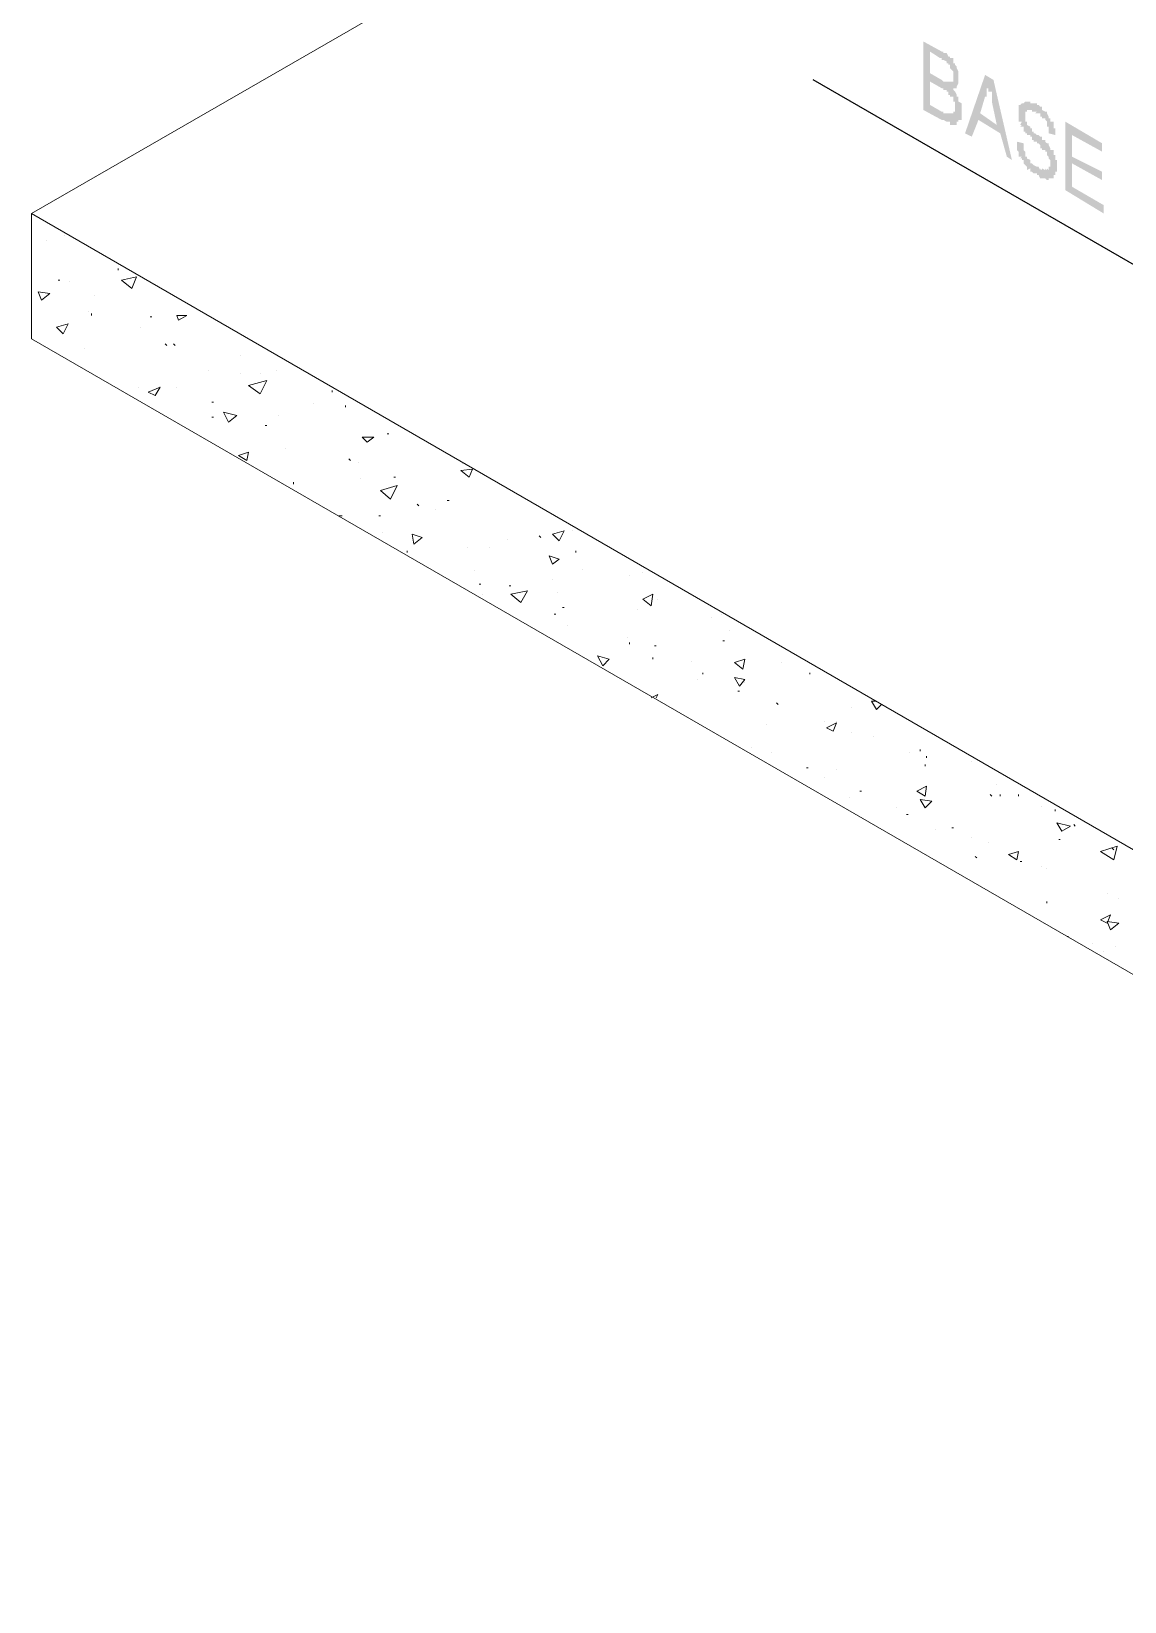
# Model space of a CAD drawing. Header units: millimetres. Extents: x 821 to 906, y 83 to 185.
# Drawn here: x 895.26 to 896.063, y 88.14 to 89.294 of the extents above; entities that cross this region are included whole.
import ezdxf

# ---------------------------------------------------------------- set-up
doc = ezdxf.new("R2010")
doc.units = ezdxf.units.MM
doc.layers.add('C.EMPOTRADO EN PARED Y TECHO', color=210, linetype='Continuous', lineweight=40)

# ---------------------------------------------------------------- blocks, each defined once
blk = doc.blocks.new('htrhfdhdfhfd')
at = {"true_color": 0x000007}
h = blk.add_hatch(color=7, dxfattribs=at)
h.paths.add_polyline_path([(461.5571, 126.7002), (461.5571, 126.7682), (461.5753, 126.7582), (461.577, 126.7582), (461.577, 126.7566), (461.5803, 126.7566), (461.582, 126.7532), (461.5836, 126.7532), (461.5836, 126.7516), (461.5869, 126.7516), (461.5869, 126.7499), (461.5869, 126.7466), (461.5886, 126.7466), (461.5886, 126.7483), (461.5886, 126.745), (461.5903, 126.7433), (461.5903, 126.7416), (461.5919, 126.7383), (461.5919, 126.7367), (461.5919, 126.735), (461.5919, 126.7317), (461.5919, 126.7334), (461.5919, 126.73), (461.5919, 126.7284), (461.5919, 126.7267), (461.5903, 126.7234), (461.5903, 126.7218), (461.5886, 126.7218), (461.5869, 126.7218), (461.5869, 126.7201), (461.5886, 126.7184), (461.5903, 126.7151), (461.5903, 126.7135), (461.5919, 126.7135), (461.5919, 126.7118), (461.5919, 126.7085), (461.5952, 126.7068), (461.5952, 126.7052), (461.5952, 126.7035), (461.5952, 126.7002), (461.5952, 126.6985), (461.5952, 126.6969), (461.5952, 126.6936), (461.5952, 126.6952), (461.5952, 126.6919), (461.5952, 126.6903), (461.5919, 126.6903), (461.5919, 126.6886), (461.5903, 126.6886), (461.5903, 126.6853), (461.5886, 126.6853), (461.5869, 126.6853), (461.5836, 126.6853), (461.5836, 126.6886), (461.582, 126.6886), (461.5803, 126.6886), (461.577, 126.6903), (461.5753, 126.6903)])
h.paths.add_polyline_path([(461.5637, 126.7367), (461.5753, 126.73), (461.577, 126.7284), (461.5803, 126.7284), (461.582, 126.7284), (461.5836, 126.7284), (461.5869, 126.7284), (461.5869, 126.73), (461.5869, 126.7317), (461.5869, 126.7334), (461.5869, 126.735), (461.5869, 126.7367), (461.5869, 126.7383), (461.5836, 126.7416), (461.5836, 126.7433), (461.5836, 126.745), (461.582, 126.745), (461.582, 126.7466), (461.5803, 126.7466), (461.5803, 126.7483), (461.577, 126.7499), (461.5753, 126.7499), (461.5753, 126.7516), (461.5737, 126.7516), (461.5637, 126.7582)])
h.paths.add_polyline_path([(461.5637, 126.7052), (461.5753, 126.6985), (461.577, 126.6985), (461.577, 126.6969), (461.5803, 126.6969), (461.582, 126.6969), (461.5836, 126.6969), (461.5869, 126.6969), (461.5869, 126.6985), (461.5886, 126.6985), (461.5886, 126.7002), (461.5886, 126.7035), (461.5886, 126.7052), (461.5886, 126.7068), (461.5886, 126.7085), (461.5869, 126.7085), (461.5869, 126.7118), (461.5869, 126.7135), (461.5836, 126.7135), (461.5836, 126.7151), (461.582, 126.7151), (461.582, 126.7184), (461.5803, 126.7184), (461.5803, 126.7201), (461.577, 126.7201), (461.577, 126.7218), (461.5753, 126.7218), (461.5637, 126.7284)])
h = blk.add_hatch(color=7, dxfattribs=at)
h.paths.add_polyline_path([(461.5985, 126.677), (461.6184, 126.735), (461.6267, 126.73), (461.645, 126.6505), (461.64, 126.6538), (461.6334, 126.677), (461.6118, 126.6903), (461.6052, 126.6737)])
h.paths.add_polyline_path([(461.6135, 126.6969), (461.63, 126.6853), (461.6251, 126.7085), (461.6251, 126.7118), (461.6251, 126.7135), (461.6251, 126.7151), (461.6251, 126.7184), (461.6217, 126.7184), (461.6217, 126.7201), (461.6217, 126.7218), (461.6217, 126.7234), (461.6217, 126.7218), (461.6201, 126.7218), (461.6201, 126.7201), (461.6201, 126.7184), (461.6201, 126.7151), (461.6201, 126.7135), (461.6184, 126.7135)])
for points in [[(461.6499, 126.6687), (461.6566, 126.6671), (461.6566, 126.6654), (461.6566, 126.6621), (461.6566, 126.6604), (461.6582, 126.6588), (461.6582, 126.6555), (461.6582, 126.6538), (461.6599, 126.6538), (461.6599, 126.6521), (461.6632, 126.6505), (461.6632, 126.6472), (461.6648, 126.6472), (461.6665, 126.6455), (461.6698, 126.6438), (461.6682, 126.6438), (461.6715, 126.6438), (461.6731, 126.6405), (461.6731, 126.6422), (461.6748, 126.6405), (461.6748, 126.6422), (461.6781, 126.6405), (461.6781, 126.6422), (461.6798, 126.6405), (461.6798, 126.6422), (461.6814, 126.6405), (461.6814, 126.6422), (461.6814, 126.6438), (461.6831, 126.6438), (461.6831, 126.6455), (461.6831, 126.6472), (461.6831, 126.6505), (461.6814, 126.6521), (461.6814, 126.6538), (461.6798, 126.6555), (461.6798, 126.6588), (461.6781, 126.6588), (461.6781, 126.6604), (461.6748, 126.6604), (461.6748, 126.6621), (461.6731, 126.6621), (461.6731, 126.6654), (461.6715, 126.6671), (461.6698, 126.6671), (461.6698, 126.6687), (461.6682, 126.6687), (461.6665, 126.6687), (461.6665, 126.6704), (461.6648, 126.6704), (461.6648, 126.6737), (461.6632, 126.6737), (461.6632, 126.6753), (461.6599, 126.6753), (461.6599, 126.677), (461.6582, 126.677), (461.6582, 126.6787), (461.6566, 126.6787), (461.6566, 126.682), (461.6566, 126.6836), (461.6549, 126.6836), (461.6532, 126.6836), (461.6549, 126.6853), (461.6532, 126.6853), (461.6549, 126.6886), (461.6532, 126.6886), (461.6516, 126.6886), (461.6516, 126.6903), (461.6516, 126.6919), (461.6516, 126.6936), (461.6516, 126.6952), (461.6516, 126.6969), (461.6516, 126.6985), (461.6516, 126.7002), (461.6516, 126.7035), (461.6516, 126.7052), (461.6549, 126.7052), (461.6532, 126.7052), (461.6549, 126.7068), (461.6532, 126.7068), (461.6566, 126.7068), (461.6582, 126.7085), (461.6599, 126.7085), (461.6632, 126.7085), (461.6632, 126.7068), (461.6648, 126.7068), (461.6665, 126.7068), (461.6698, 126.7068), (461.6698, 126.7052), (461.6682, 126.7052), (461.6715, 126.7052), (461.6731, 126.7035), (461.6748, 126.7035), (461.6748, 126.7002), (461.6781, 126.6985), (461.6798, 126.6985), (461.6798, 126.6969), (461.6814, 126.6936), (461.6814, 126.6952), (461.6814, 126.6919), (461.6831, 126.6919), (461.6831, 126.6903), (461.6831, 126.6886), (461.6864, 126.6886), (461.6864, 126.6853), (461.6864, 126.6836), (461.6864, 126.682), (461.688, 126.682), (461.688, 126.6787), (461.688, 126.6803), (461.688, 126.677), (461.688, 126.6753), (461.6814, 126.677), (461.6814, 126.6787), (461.6814, 126.6803), (461.6814, 126.682), (461.6814, 126.6836), (461.6798, 126.6836), (461.6798, 126.6853), (461.6798, 126.6886), (461.6781, 126.6903), (461.6781, 126.6919), (461.6748, 126.6919), (461.6748, 126.6936), (461.6731, 126.6936), (461.6731, 126.6952), (461.6731, 126.6969), (461.6715, 126.6969), (461.6698, 126.6969), (461.6682, 126.6969), (461.6698, 126.6985), (461.6665, 126.6985), (461.6648, 126.6985), (461.6648, 126.7002), (461.6632, 126.7002), (461.6599, 126.7002), (461.6599, 126.6985), (461.6582, 126.6985), (461.6582, 126.6969), (461.6582, 126.6936), (461.6582, 126.6952), (461.6582, 126.6919), (461.6582, 126.6903), (461.6582, 126.6886), (461.6599, 126.6886), (461.6599, 126.6853), (461.6632, 126.6836), (461.6632, 126.682), (461.6648, 126.682), (461.6648, 126.6787), (461.6665, 126.6787), (461.6665, 126.677), (461.6698, 126.677), (461.6682, 126.677), (461.6698, 126.6753), (461.6715, 126.6753), (461.6731, 126.6737), (461.6748, 126.6737), (461.6748, 126.6704), (461.6781, 126.6704), (461.6781, 126.6687), (461.6798, 126.6671), (461.6814, 126.6671), (461.6814, 126.6654), (461.6831, 126.6621), (461.6831, 126.6604), (461.6864, 126.6604), (461.6864, 126.6588), (461.6864, 126.6555), (461.688, 126.6555), (461.688, 126.6538), (461.688, 126.6521), (461.688, 126.6505), (461.6897, 126.6505), (461.6897, 126.6472), (461.6897, 126.6455), (461.6897, 126.6438), (461.6897, 126.6405), (461.6897, 126.6422), (461.6897, 126.6389), (461.688, 126.6389), (461.688, 126.6372), (461.688, 126.6356), (461.6864, 126.6356), (461.6864, 126.6322), (461.6831, 126.6322), (461.6814, 126.6322), (461.6814, 126.6306), (461.6798, 126.6306), (461.6781, 126.6322), (461.6748, 126.6322), (461.6731, 126.6322), (461.6715, 126.6356), (461.6698, 126.6356), (461.6698, 126.6372), (461.6665, 126.6372), (461.6648, 126.6389), (461.6632, 126.6389), (461.6632, 126.6405), (461.6632, 126.6422), (461.6599, 126.6405), (461.6599, 126.6438), (461.6582, 126.6455), (461.6566, 126.6472), (461.6566, 126.6505), (461.6549, 126.6505), (461.6549, 126.6521), (461.6532, 126.6521), (461.6549, 126.6538), (461.6516, 126.6538), (461.6516, 126.6555), (461.6516, 126.6588), (461.6499, 126.6604), (461.6499, 126.6621), (461.6499, 126.6654), (461.6499, 126.6671)], [(461.698, 126.6206), (461.698, 126.6886), (461.7345, 126.6671), (461.7345, 126.6588), (461.7046, 126.6753), (461.7046, 126.6538), (461.7345, 126.6389), (461.7345, 126.6306), (461.7046, 126.6472), (461.7046, 126.624), (461.7361, 126.6057), (461.7361, 126.5974)]]:
    blk.add_hatch(color=7, dxfattribs=at).paths.add_polyline_path(points)
at = {"color": 7, "linetype": 'Continuous', "lineweight": 5, "true_color": 0x000007}
for points in [[(461.7195, 127.2008), (460.672, 126.5974), (460.672, 126.5974)], [(460.672, 126.4731), (465.0974, 123.919), (465.0974, 124.0416), (460.672, 126.5974)], [(460.672, 126.5974), (460.672, 126.4731), (460.672, 126.4731)], [(460.7582, 126.5411), (460.7582, 126.5427), (460.7582, 126.5427)], [(460.7002, 126.5311), (460.6985, 126.5311), (460.6985, 126.5311)], [(460.7615, 126.5311), (460.7764, 126.5345), (460.7764, 126.5345)], [(460.7615, 126.5311), (460.7715, 126.5229), (460.7715, 126.5229)], [(460.7715, 126.5229), (460.7764, 126.5345), (460.7764, 126.5345)], [(460.6787, 126.5195), (460.6903, 126.5179), (460.6903, 126.5179)], [(460.6787, 126.5195), (460.682, 126.5113), (460.6903, 126.5179)], [(460.7317, 126.4963), (460.7317, 126.498), (460.7317, 126.498)], [(460.7914, 126.4947), (460.7897, 126.4947), (460.7897, 126.4947)], [(460.8162, 126.4963), (460.8262, 126.4963), (460.8262, 126.4963)], [(460.8162, 126.4963), (460.8179, 126.4914), (460.8179, 126.4914)], [(460.8179, 126.4914), (460.8262, 126.4963), (460.8262, 126.4963)], [(460.6969, 126.4847), (460.7085, 126.488), (460.7085, 126.488)], [(460.6969, 126.4847), (460.7035, 126.4781), (460.7035, 126.4781)], [(460.7035, 126.4781), (460.7085, 126.488), (460.7085, 126.488)], [(460.8063, 126.4665), (460.8046, 126.4682), (460.8046, 126.4682)], [(460.8146, 126.4665), (460.8129, 126.4682), (460.8129, 126.4682)], [(460.8875, 126.4267), (460.9057, 126.4317), (460.9057, 126.4317)], [(460.8991, 126.4184), (460.9057, 126.4317), (460.9057, 126.4317)], [(460.788, 126.4201), (460.7997, 126.4251), (460.7997, 126.4251)], [(460.788, 126.4201), (460.7947, 126.4168), (460.7947, 126.4168)], [(460.7947, 126.4168), (460.7997, 126.4251), (460.7997, 126.4251)], [(460.8875, 126.4267), (460.8991, 126.4184), (460.8991, 126.4184)], [(460.9704, 126.4201), (460.9704, 126.4218), (460.9704, 126.4218)], [(460.8527, 126.4101), (460.851, 126.4101), (460.851, 126.4101)], [(460.8626, 126.4002), (460.8759, 126.3969), (460.8759, 126.3969)], [(460.8626, 126.4002), (460.8676, 126.3903), (460.8676, 126.3903)], [(460.9836, 126.4052), (460.9836, 126.4068), (460.9836, 126.4068)], [(460.8527, 126.3952), (460.851, 126.3952), (460.851, 126.3952)], [(460.8676, 126.3903), (460.8759, 126.3969), (460.8759, 126.3969)], [(460.9057, 126.3869), (460.9041, 126.3869), (460.9041, 126.3869)], [(461.0002, 126.3753), (461.0118, 126.3753), (461.0118, 126.3753)], [(461.0002, 126.3753), (461.0052, 126.3704), (461.0052, 126.3704)], [(461.0052, 126.3704), (461.0118, 126.3753), (461.0118, 126.3753)], [(461.0267, 126.3787), (461.0251, 126.3787), (461.0251, 126.3787)], [(460.8776, 126.3571), (460.8875, 126.3604), (460.8875, 126.3604)], [(460.8776, 126.3571), (460.8858, 126.3521), (460.8858, 126.3521)], [(460.8858, 126.3521), (460.8875, 126.3604), (460.8875, 126.3604)], [(460.9886, 126.3521), (460.9869, 126.3538), (460.9869, 126.3538)], [(461.098, 126.3422), (461.1096, 126.3438), (461.1096, 126.3438)], [(461.098, 126.3422), (461.1063, 126.3356), (461.1063, 126.3356)], [(461.1063, 126.3356), (461.1096, 126.3438), (461.1096, 126.3438)], [(460.9322, 126.3289), (460.9322, 126.3306), (460.9322, 126.3306)], [(461.0184, 126.3223), (461.035, 126.3273), (461.035, 126.3273)], [(461.0184, 126.3223), (461.0284, 126.314), (461.0284, 126.314)], [(461.0284, 126.314), (461.035, 126.3273), (461.035, 126.3273)], [(461.0334, 126.3356), (461.0317, 126.3356), (461.0317, 126.3356)], [(461.0566, 126.3074), (461.0549, 126.309), (461.0549, 126.309)], [(461.0864, 126.3124), (461.0847, 126.3124), (461.0847, 126.3124)], [(460.977, 126.2974), (460.9803, 126.2974), (460.9803, 126.2974)], [(460.9803, 126.2974), (460.9787, 126.2974), (460.9787, 126.2974)], [(461.0184, 126.2974), (461.0168, 126.2974), (461.0168, 126.2974)], [(461.0499, 126.2792), (461.0599, 126.2759), (461.0599, 126.2759)], [(461.0499, 126.2792), (461.0516, 126.2693), (461.0516, 126.2693)], [(461.0516, 126.2693), (461.0599, 126.2759), (461.0599, 126.2759)], [(461.1776, 126.2759), (461.1759, 126.2776), (461.1759, 126.2776)], [(461.1892, 126.2792), (461.2008, 126.2825), (461.2008, 126.2825)], [(461.1892, 126.2792), (461.1958, 126.2726), (461.1958, 126.2726)], [(461.1958, 126.2726), (461.2008, 126.2825), (461.2008, 126.2825)], [(461.045, 126.261), (461.045, 126.2626), (461.045, 126.2626)], [(461.2124, 126.261), (461.2124, 126.2626), (461.2124, 126.2626)], [(461.1858, 126.2577), (461.1958, 126.2543), (461.1958, 126.2543)], [(461.1858, 126.2577), (461.1892, 126.2494), (461.1892, 126.2494)], [(461.1892, 126.2494), (461.1958, 126.2543), (461.1958, 126.2543)], [(461.1179, 126.2295), (461.1162, 126.2295), (461.1162, 126.2295)], [(461.1477, 126.2278), (461.1461, 126.2278), (461.1461, 126.2278)], [(461.1477, 126.2195), (461.1643, 126.2229), (461.1643, 126.2229)], [(461.1477, 126.2195), (461.1577, 126.2113), (461.1577, 126.2113)], [(461.1577, 126.2113), (461.1643, 126.2229), (461.1643, 126.2229)], [(461.2787, 126.2146), (461.2886, 126.2195), (461.2886, 126.2195)], [(461.2787, 126.2146), (461.2869, 126.2079), (461.2869, 126.2079)], [(461.2869, 126.2079), (461.2886, 126.2195), (461.2886, 126.2195)], [(461.1925, 126.1997), (461.1908, 126.1997), (461.1908, 126.1997)], [(461.2008, 126.2063), (461.1991, 126.2063), (461.1991, 126.2063)], [(461.2654, 126.1698), (461.2654, 126.1715), (461.2654, 126.1715)], [(461.2919, 126.1682), (461.2903, 126.1682), (461.2903, 126.1682)], [(461.3599, 126.1731), (461.3582, 126.1731), (461.3582, 126.1731)], [(461.2339, 126.1582), (461.2455, 126.1549), (461.2455, 126.1549)], [(461.2339, 126.1582), (461.2389, 126.1483), (461.2389, 126.1483)], [(461.2389, 126.1483), (461.2455, 126.1549), (461.2455, 126.1549)], [(461.2886, 126.1549), (461.2886, 126.1566), (461.2886, 126.1566)], [(461.3698, 126.1516), (461.3798, 126.1549), (461.3798, 126.1549)], [(461.3698, 126.1516), (461.3781, 126.145), (461.3781, 126.145)], [(461.3781, 126.145), (461.3798, 126.1549), (461.3798, 126.1549)], [(461.3383, 126.14), (461.3383, 126.1416), (461.3383, 126.1416)], [(461.3698, 126.1367), (461.3798, 126.135), (461.3798, 126.135)], [(461.3698, 126.1367), (461.3748, 126.1284), (461.3748, 126.1284)], [(461.3748, 126.1284), (461.3798, 126.135), (461.3798, 126.135)], [(461.4444, 126.14), (461.4444, 126.1416), (461.4444, 126.1416)], [(461.2869, 126.1168), (461.2936, 126.1201), (461.2936, 126.1201)], [(461.2919, 126.1168), (461.2936, 126.1201), (461.2936, 126.1201)], [(461.3748, 126.1234), (461.3731, 126.1234), (461.3731, 126.1234)], [(461.4129, 126.1101), (461.4113, 126.1118), (461.4113, 126.1118)], [(461.5057, 126.1135), (461.5107, 126.1135), (461.5107, 126.1135)], [(461.5057, 126.1135), (461.5107, 126.1052), (461.5107, 126.1052)], [(461.5107, 126.1052), (461.5157, 126.1101), (461.5157, 126.1101)], [(461.461, 126.0869), (461.4709, 126.0919), (461.4709, 126.0919)], [(461.4676, 126.0836), (461.4709, 126.0919), (461.4709, 126.0919)], [(461.461, 126.0869), (461.4676, 126.0836), (461.4676, 126.0836)], [(461.5538, 126.0637), (461.5538, 126.0654), (461.5538, 126.0654)], [(461.5604, 126.0571), (461.5604, 126.0588), (461.5604, 126.0588)], [(461.4427, 126.0472), (461.4411, 126.0472), (461.4411, 126.0472)], [(461.5588, 126.0488), (461.5588, 126.0505), (461.5588, 126.0505)], [(461.5505, 126.024), (461.5604, 126.0289), (461.5604, 126.0289)], [(461.5588, 126.019), (461.5604, 126.0289), (461.5604, 126.0289)], [(461.4958, 126.024), (461.4941, 126.024), (461.4941, 126.024)], [(461.5505, 126.024), (461.5588, 126.019), (461.5588, 126.019)], [(461.5538, 126.0157), (461.5654, 126.014), (461.5654, 126.014)], [(461.5538, 126.0157), (461.5588, 126.0074), (461.5588, 126.0074)], [(461.5588, 126.0074), (461.5654, 126.014), (461.5654, 126.014)], [(461.6251, 126.019), (461.6234, 126.0206), (461.6234, 126.0206)], [(461.6334, 126.019), (461.6334, 126.0206), (461.6334, 126.0206)], [(461.6516, 126.019), (461.6516, 126.0206), (461.6516, 126.0206)], [(461.5422, 126.0008), (461.5405, 126.0008), (461.5405, 126.0008)], [(461.688, 126.0041), (461.688, 126.0057), (461.688, 126.0057)], [(461.5869, 125.9875), (461.5853, 125.9875), (461.5853, 125.9875)], [(461.6897, 125.9925), (461.703, 125.9892), (461.703, 125.9892)], [(461.6897, 125.9925), (461.6947, 125.9842), (461.6947, 125.9842)], [(461.6947, 125.9842), (461.703, 125.9892), (461.703, 125.9892)], [(461.7079, 125.9892), (461.7063, 125.9908), (461.7063, 125.9908)], [(461.6416, 125.961), (461.6516, 125.9643), (461.6516, 125.9643)], [(461.6499, 125.956), (461.6516, 125.9643), (461.6516, 125.9643)], [(461.693, 125.9759), (461.6914, 125.9759), (461.6914, 125.9759)], [(461.7328, 125.9643), (461.7494, 125.9693), (461.7494, 125.9693)], [(461.7328, 125.9643), (461.7461, 125.956), (461.7461, 125.956)], [(461.7461, 125.9659), (461.7444, 125.9676), (461.7444, 125.9676)], [(461.7461, 125.956), (461.7494, 125.9693), (461.7494, 125.9693)], [(461.6101, 125.9577), (461.6085, 125.9593), (461.6085, 125.9593)], [(461.6416, 125.961), (461.6499, 125.956), (461.6499, 125.956)], [(461.6549, 125.9543), (461.6532, 125.9543), (461.6532, 125.9543)], [(461.6798, 125.9129), (461.6798, 125.9146), (461.6798, 125.9146)], [(461.7328, 125.8963), (461.7427, 125.9013), (461.7427, 125.9013)], [(461.7394, 125.893), (461.7427, 125.9013), (461.7427, 125.9013)], [(461.7328, 125.8963), (461.7394, 125.893), (461.7394, 125.893)], [(461.7394, 125.8947), (461.751, 125.893), (461.751, 125.893)], [(461.7394, 125.8947), (461.7427, 125.8864), (461.7427, 125.8864)], [(461.7427, 125.8864), (461.751, 125.893), (461.751, 125.893)], [(461.7013, 125.8798), (461.6997, 125.8798), (461.6997, 125.8798)]]:
    blk.add_lwpolyline(points, dxfattribs=at)
at = {"color": 7, "linetype": 'Continuous', "lineweight": -2, "true_color": 0x000007}
blk.add_lwpolyline([(462.4074, 126.1764), (462.1637, 126.3173), (461.4477, 126.73)], dxfattribs=at)
at = {"color": 7, "linetype": 'Continuous', "lineweight": 5, "true_color": 0x000007}
for points in [[(460.7052, 126.5759), (460.7052, 126.5759)], [(460.6869, 126.5709), (460.6869, 126.5709)], [(460.7101, 126.5295), (460.7101, 126.5295)], [(460.735, 126.5162), (460.735, 126.5162)], [(460.7284, 126.4997), (460.7284, 126.4997)], [(460.7798, 126.4847), (460.7798, 126.4847)], [(460.7251, 126.4632), (460.7251, 126.4632)], [(460.8792, 126.4566), (460.8792, 126.4566)], [(460.8477, 126.4416), (460.8477, 126.4416)], [(460.8792, 126.4383), (460.8792, 126.4383)], [(460.8991, 126.4383), (460.8991, 126.4383)], [(460.9157, 126.4416), (460.9157, 126.4416)], [(460.7781, 126.4251), (460.7781, 126.4251)], [(460.8162, 126.4251), (460.8162, 126.4251)], [(460.9521, 126.4085), (460.9521, 126.4085)], [(460.9173, 126.3969), (460.9173, 126.3969)], [(460.924, 126.3637), (460.924, 126.3637)], [(460.9969, 126.3505), (460.9969, 126.3505)], [(461.0997, 126.3488), (461.0997, 126.3488)], [(460.9985, 126.3339), (460.9985, 126.3339)], [(461.0731, 126.3041), (461.0731, 126.3041)], [(461.0201, 126.2809), (461.0201, 126.2809)], [(461.209, 126.2825), (461.209, 126.2825)], [(461.1046, 126.2659), (461.1046, 126.2659)], [(461.1262, 126.2659), (461.1262, 126.2659)], [(461.1444, 126.2742), (461.1444, 126.2742)], [(461.219, 126.2444), (461.219, 126.2444)], [(461.1113, 126.2427), (461.1113, 126.2427)], [(461.1892, 126.2345), (461.1892, 126.2345)], [(461.2654, 126.2378), (461.2654, 126.2378)], [(461.2787, 126.2411), (461.2787, 126.2411)], [(461.1195, 126.2195), (461.1195, 126.2195)], [(461.1941, 126.2212), (461.1941, 126.2212)], [(461.2936, 126.2146), (461.2936, 126.2146)], [(461.2737, 126.2046), (461.2737, 126.2046)], [(461.3566, 126.1997), (461.3566, 126.1997)], [(461.2041, 126.188), (461.2041, 126.188)], [(461.3466, 126.1963), (461.3466, 126.1963)], [(461.3648, 126.1831), (461.3648, 126.1831)], [(461.2637, 126.1764), (461.2637, 126.1764)], [(461.3267, 126.1532), (461.3267, 126.1532)], [(461.4162, 126.1516), (461.4162, 126.1516)], [(461.3334, 126.135), (461.3334, 126.135)], [(461.3798, 126.1317), (461.3798, 126.1317)], [(461.4858, 126.1068), (461.4858, 126.1068)], [(461.4013, 126.0903), (461.4013, 126.0903)], [(461.4593, 126.0936), (461.4593, 126.0936)], [(461.4709, 126.0936), (461.4709, 126.0936)], [(461.4858, 126.082), (461.4858, 126.082)], [(461.5074, 126.0787), (461.5074, 126.0787)], [(461.3864, 126.0671), (461.3864, 126.0671)], [(461.4063, 126.0621), (461.4063, 126.0621)], [(461.5438, 126.0621), (461.5438, 126.0621)], [(461.4709, 126.0455), (461.4709, 126.0455)], [(461.6052, 126.0538), (461.6052, 126.0538)], [(461.4593, 126.0372), (461.4593, 126.0372)], [(461.63, 126.0306), (461.63, 126.0306)], [(461.4842, 126.0173), (461.4842, 126.0173)], [(461.5306, 126.0074), (461.5306, 126.0074)], [(461.6748, 126.009), (461.6748, 126.009)], [(461.5687, 125.9858), (461.5687, 125.9858)], [(461.6052, 125.9776), (461.6052, 125.9776)], [(461.6217, 125.9726), (461.6217, 125.9726)], [(461.6748, 125.9494), (461.6748, 125.9494)], [(461.6798, 125.9477), (461.6798, 125.9477)], [(461.7394, 125.9229), (461.7394, 125.9229)], [(461.751, 125.9179), (461.751, 125.9179)], [(461.7245, 125.8731), (461.7245, 125.8731)], [(461.7477, 125.8698), (461.7477, 125.8698)], [(461.7361, 125.8648), (461.7361, 125.8648)]]:
    blk.add_lwpolyline(points, close=True, dxfattribs=at)

msp = doc.modelspace()

# ---------------------------------------------------------------- block references
at = {"layer": 'C.EMPOTRADO EN PARED Y TECHO', "lineweight": 25, "xscale": 0.7403935568954524, "yscale": 0.7403935568954524, "zscale": 0.7403935568954524}
msp.add_blockref('htrhfdhdfhfd', (554.1815, -4.5713), dxfattribs=at)

doc.saveas('drawing.dxf')
